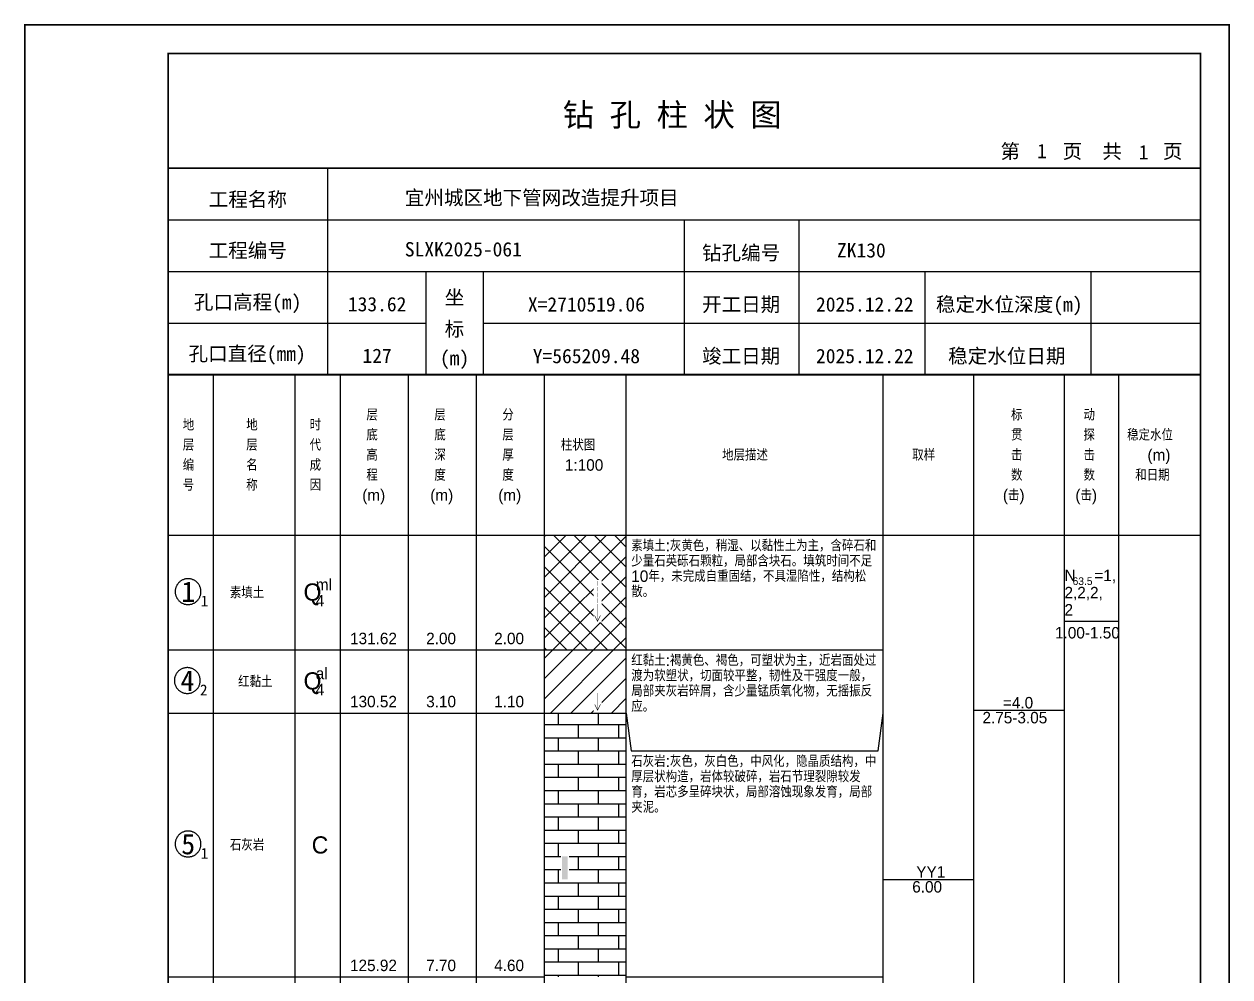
# Model space of a CAD drawing. Header units: millimetres. Extents: x 12489 to 89920, y 4630 to 4927.
# Drawn here: x 63309.3 to 63519.6, y 4760.7 to 4926.8 of the extents above; entities that cross this region are included whole.
import ezdxf
from ezdxf.enums import TextEntityAlignment as Align

# ---------------------------------------------------------------- set-up
doc = ezdxf.new("R2010")
doc.units = ezdxf.units.MM
doc.layers.add('ZZT_TC', color=7, linetype='Continuous')
doc.styles.add('成果图图块', font='', dxfattribs={"height": 2.5})
doc.styles.add('成果图模板', font='')
doc.styles.add('成果图模板标题', font='simhei.ttf')
doc.styles.add('成果图表体', font='Comfont.shx', dxfattribs={"height": 2, "bigfont": 'Hztxt12a.shx'})
doc.styles.get('成果图图块').set_extended_font_data('FangSong_GB2312')
doc.styles.get('成果图模板').set_extended_font_data('FangSong_GB2312')

# ---------------------------------------------------------------- blocks, each defined once
blk = doc.blocks.new('DCBH-1-1-1473', base_point=(0.3, -0.11))
at = {"layer": 'ZZT_TC', "color": 7}
blk.add_polyline3d([(-0.19, 2.31, 0), (-0.3, 2.31, 0), (-0.41, 2.3, 0), (-0.52, 2.29, 0), (-0.63, 2.27, 0), (-0.73, 2.24, 0), (-0.84, 2.21, 0), (-0.95, 2.18, 0), (-1.05, 2.14, 0), (-1.15, 2.09, 0), (-1.25, 2.04, 0), (-1.35, 1.99, 0), (-1.44, 1.93, 0), (-1.53, 1.87, 0), (-1.62, 1.8, 0), (-1.7, 1.73, 0), (-1.78, 1.65, 0), (-1.86, 1.57, 0), (-1.93, 1.49, 0), (-2, 1.4, 0), (-2.06, 1.31, 0), (-2.12, 1.22, 0), (-2.17, 1.12, 0), (-2.22, 1.02, 0), (-2.27, 0.92, 0), (-2.31, 0.82, 0), (-2.34, 0.71, 0), (-2.37, 0.61, 0), (-2.4, 0.5, 0), (-2.41, 0.39, 0), (-2.43, 0.28, 0), (-2.44, 0.17, 0), (-2.44, 0.06, 0), (-2.44, -0.05, 0), (-2.43, -0.16, 0), (-2.41, -0.27, 0), (-2.4, -0.38, 0), (-2.37, -0.49, 0), (-2.34, -0.6, 0), (-2.31, -0.7, 0), (-2.27, -0.8, 0), (-2.22, -0.9, 0), (-2.17, -1, 0), (-2.12, -1.1, 0), (-2.06, -1.19, 0), (-2, -1.28, 0), (-1.93, -1.37, 0), (-1.86, -1.45, 0), (-1.78, -1.53, 0), (-1.7, -1.61, 0), (-1.62, -1.68, 0), (-1.53, -1.75, 0), (-1.44, -1.81, 0), (-1.35, -1.87, 0), (-1.25, -1.93, 0), (-1.15, -1.98, 0), (-1.05, -2.02, 0), (-0.95, -2.06, 0), (-0.84, -2.1, 0), (-0.73, -2.13, 0), (-0.63, -2.15, 0), (-0.52, -2.17, 0), (-0.41, -2.18, 0), (-0.3, -2.19, 0), (-0.19, -2.19, 0), (-0.08, -2.19, 0), (0.03, -2.18, 0), (0.14, -2.17, 0), (0.25, -2.15, 0), (0.36, -2.13, 0), (0.47, -2.1, 0), (0.57, -2.06, 0), (0.67, -2.02, 0), (0.77, -1.98, 0), (0.87, -1.93, 0), (0.97, -1.87, 0), (1.06, -1.81, 0), (1.15, -1.75, 0), (1.24, -1.68, 0), (1.32, -1.61, 0), (1.4, -1.53, 0), (1.48, -1.45, 0), (1.55, -1.37, 0), (1.62, -1.28, 0), (1.68, -1.19, 0), (1.74, -1.1, 0), (1.8, -1, 0), (1.85, -0.9, 0), (1.89, -0.8, 0), (1.93, -0.7, 0), (1.97, -0.6, 0), (2, -0.49, 0), (2.02, -0.38, 0), (2.04, -0.27, 0), (2.05, -0.16, 0), (2.06, -0.05, 0), (2.06, 0.06, 0), (2.06, 0.17, 0), (2.05, 0.28, 0), (2.04, 0.39, 0), (2.02, 0.5, 0), (2, 0.61, 0), (1.97, 0.71, 0), (1.93, 0.82, 0), (1.89, 0.92, 0), (1.85, 1.02, 0), (1.8, 1.12, 0), (1.74, 1.22, 0), (1.68, 1.31, 0), (1.62, 1.4, 0), (1.55, 1.49, 0), (1.48, 1.57, 0), (1.4, 1.65, 0), (1.32, 1.73, 0), (1.24, 1.8, 0), (1.15, 1.87, 0), (1.06, 1.93, 0), (0.97, 1.99, 0), (0.87, 2.04, 0), (0.77, 2.09, 0), (0.67, 2.14, 0), (0.57, 2.18, 0), (0.47, 2.21, 0), (0.36, 2.24, 0), (0.25, 2.27, 0), (0.14, 2.29, 0), (0.03, 2.3, 0), (-0.08, 2.31, 0), (-0.19, 2.31, 0)], dxfattribs=at)
at = {"style": '成果图图块'}
blk.add_text('1', height=3.57, dxfattribs=at).set_placement((-0.16, -1.74), align=Align.CENTER)
blk.add_text('1', height=1.91, dxfattribs=at).set_placement((2.03, -2.53))
blk = doc.blocks.new('DCBH-1-1-1474', base_point=(0.43, -0.11))
at = {"layer": 'ZZT_TC', "color": 7}
blk.add_polyline3d([(-0.19, 2.31, 0), (-0.3, 2.31, 0), (-0.41, 2.3, 0), (-0.52, 2.29, 0), (-0.63, 2.27, 0), (-0.73, 2.24, 0), (-0.84, 2.21, 0), (-0.95, 2.18, 0), (-1.05, 2.14, 0), (-1.15, 2.09, 0), (-1.25, 2.04, 0), (-1.35, 1.99, 0), (-1.44, 1.93, 0), (-1.53, 1.87, 0), (-1.62, 1.8, 0), (-1.7, 1.73, 0), (-1.78, 1.65, 0), (-1.86, 1.57, 0), (-1.93, 1.49, 0), (-2, 1.4, 0), (-2.06, 1.31, 0), (-2.12, 1.22, 0), (-2.17, 1.12, 0), (-2.22, 1.02, 0), (-2.27, 0.92, 0), (-2.31, 0.82, 0), (-2.34, 0.71, 0), (-2.37, 0.61, 0), (-2.4, 0.5, 0), (-2.41, 0.39, 0), (-2.43, 0.28, 0), (-2.44, 0.17, 0), (-2.44, 0.06, 0), (-2.44, -0.05, 0), (-2.43, -0.16, 0), (-2.41, -0.27, 0), (-2.4, -0.38, 0), (-2.37, -0.49, 0), (-2.34, -0.6, 0), (-2.31, -0.7, 0), (-2.27, -0.8, 0), (-2.22, -0.9, 0), (-2.17, -1, 0), (-2.12, -1.1, 0), (-2.06, -1.19, 0), (-2, -1.28, 0), (-1.93, -1.37, 0), (-1.86, -1.45, 0), (-1.78, -1.53, 0), (-1.7, -1.61, 0), (-1.62, -1.68, 0), (-1.53, -1.75, 0), (-1.44, -1.81, 0), (-1.35, -1.87, 0), (-1.25, -1.93, 0), (-1.15, -1.98, 0), (-1.05, -2.02, 0), (-0.95, -2.06, 0), (-0.84, -2.1, 0), (-0.73, -2.13, 0), (-0.63, -2.15, 0), (-0.52, -2.17, 0), (-0.41, -2.18, 0), (-0.3, -2.19, 0), (-0.19, -2.19, 0), (-0.08, -2.19, 0), (0.03, -2.18, 0), (0.14, -2.17, 0), (0.25, -2.15, 0), (0.36, -2.13, 0), (0.47, -2.1, 0), (0.57, -2.06, 0), (0.67, -2.02, 0), (0.77, -1.98, 0), (0.87, -1.93, 0), (0.97, -1.87, 0), (1.06, -1.81, 0), (1.15, -1.75, 0), (1.24, -1.68, 0), (1.32, -1.61, 0), (1.4, -1.53, 0), (1.48, -1.45, 0), (1.55, -1.37, 0), (1.62, -1.28, 0), (1.68, -1.19, 0), (1.74, -1.1, 0), (1.8, -1, 0), (1.85, -0.9, 0), (1.89, -0.8, 0), (1.93, -0.7, 0), (1.97, -0.6, 0), (2, -0.49, 0), (2.02, -0.38, 0), (2.04, -0.27, 0), (2.05, -0.16, 0), (2.06, -0.05, 0), (2.06, 0.06, 0), (2.06, 0.17, 0), (2.05, 0.28, 0), (2.04, 0.39, 0), (2.02, 0.5, 0), (2, 0.61, 0), (1.97, 0.71, 0), (1.93, 0.82, 0), (1.89, 0.92, 0), (1.85, 1.02, 0), (1.8, 1.12, 0), (1.74, 1.22, 0), (1.68, 1.31, 0), (1.62, 1.4, 0), (1.55, 1.49, 0), (1.48, 1.57, 0), (1.4, 1.65, 0), (1.32, 1.73, 0), (1.24, 1.8, 0), (1.15, 1.87, 0), (1.06, 1.93, 0), (0.97, 1.99, 0), (0.87, 2.04, 0), (0.77, 2.09, 0), (0.67, 2.14, 0), (0.57, 2.18, 0), (0.47, 2.21, 0), (0.36, 2.24, 0), (0.25, 2.27, 0), (0.14, 2.29, 0), (0.03, 2.3, 0), (-0.08, 2.31, 0), (-0.19, 2.31, 0)], dxfattribs=at)
at = {"style": '成果图图块'}
blk.add_text('4', height=3.57, dxfattribs=at).set_placement((-0.16, -1.74), align=Align.CENTER)
blk.add_text('2', height=1.91, dxfattribs=at).set_placement((2.03, -2.53))
blk = doc.blocks.new('DCBH-1-1-1475', base_point=(0.3, -0.11))
at = {"layer": 'ZZT_TC', "color": 7}
blk.add_polyline3d([(-0.19, 2.31, 0), (-0.3, 2.31, 0), (-0.41, 2.3, 0), (-0.52, 2.29, 0), (-0.63, 2.27, 0), (-0.73, 2.24, 0), (-0.84, 2.21, 0), (-0.95, 2.18, 0), (-1.05, 2.14, 0), (-1.15, 2.09, 0), (-1.25, 2.04, 0), (-1.35, 1.99, 0), (-1.44, 1.93, 0), (-1.53, 1.87, 0), (-1.62, 1.8, 0), (-1.7, 1.73, 0), (-1.78, 1.65, 0), (-1.86, 1.57, 0), (-1.93, 1.49, 0), (-2, 1.4, 0), (-2.06, 1.31, 0), (-2.12, 1.22, 0), (-2.17, 1.12, 0), (-2.22, 1.02, 0), (-2.27, 0.92, 0), (-2.31, 0.82, 0), (-2.34, 0.71, 0), (-2.37, 0.61, 0), (-2.4, 0.5, 0), (-2.41, 0.39, 0), (-2.43, 0.28, 0), (-2.44, 0.17, 0), (-2.44, 0.06, 0), (-2.44, -0.05, 0), (-2.43, -0.16, 0), (-2.41, -0.27, 0), (-2.4, -0.38, 0), (-2.37, -0.49, 0), (-2.34, -0.6, 0), (-2.31, -0.7, 0), (-2.27, -0.8, 0), (-2.22, -0.9, 0), (-2.17, -1, 0), (-2.12, -1.1, 0), (-2.06, -1.19, 0), (-2, -1.28, 0), (-1.93, -1.37, 0), (-1.86, -1.45, 0), (-1.78, -1.53, 0), (-1.7, -1.61, 0), (-1.62, -1.68, 0), (-1.53, -1.75, 0), (-1.44, -1.81, 0), (-1.35, -1.87, 0), (-1.25, -1.93, 0), (-1.15, -1.98, 0), (-1.05, -2.02, 0), (-0.95, -2.06, 0), (-0.84, -2.1, 0), (-0.73, -2.13, 0), (-0.63, -2.15, 0), (-0.52, -2.17, 0), (-0.41, -2.18, 0), (-0.3, -2.19, 0), (-0.19, -2.19, 0), (-0.08, -2.19, 0), (0.03, -2.18, 0), (0.14, -2.17, 0), (0.25, -2.15, 0), (0.36, -2.13, 0), (0.47, -2.1, 0), (0.57, -2.06, 0), (0.67, -2.02, 0), (0.77, -1.98, 0), (0.87, -1.93, 0), (0.97, -1.87, 0), (1.06, -1.81, 0), (1.15, -1.75, 0), (1.24, -1.68, 0), (1.32, -1.61, 0), (1.4, -1.53, 0), (1.48, -1.45, 0), (1.55, -1.37, 0), (1.62, -1.28, 0), (1.68, -1.19, 0), (1.74, -1.1, 0), (1.8, -1, 0), (1.85, -0.9, 0), (1.89, -0.8, 0), (1.93, -0.7, 0), (1.97, -0.6, 0), (2, -0.49, 0), (2.02, -0.38, 0), (2.04, -0.27, 0), (2.05, -0.16, 0), (2.06, -0.05, 0), (2.06, 0.06, 0), (2.06, 0.17, 0), (2.05, 0.28, 0), (2.04, 0.39, 0), (2.02, 0.5, 0), (2, 0.61, 0), (1.97, 0.71, 0), (1.93, 0.82, 0), (1.89, 0.92, 0), (1.85, 1.02, 0), (1.8, 1.12, 0), (1.74, 1.22, 0), (1.68, 1.31, 0), (1.62, 1.4, 0), (1.55, 1.49, 0), (1.48, 1.57, 0), (1.4, 1.65, 0), (1.32, 1.73, 0), (1.24, 1.8, 0), (1.15, 1.87, 0), (1.06, 1.93, 0), (0.97, 1.99, 0), (0.87, 2.04, 0), (0.77, 2.09, 0), (0.67, 2.14, 0), (0.57, 2.18, 0), (0.47, 2.21, 0), (0.36, 2.24, 0), (0.25, 2.27, 0), (0.14, 2.29, 0), (0.03, 2.3, 0), (-0.08, 2.31, 0), (-0.19, 2.31, 0)], dxfattribs=at)
at = {"style": '成果图图块'}
blk.add_text('5', height=3.57, dxfattribs=at).set_placement((-0.16, -1.74), align=Align.CENTER)
blk.add_text('1', height=1.91, dxfattribs=at).set_placement((2.03, -2.53))
blk = doc.blocks.new('gkqy3.dwg', base_point=(0, -2))
blk.add_wipeout([(-0.7, -2.2), (0.7, -2.2), (0.7, 2.2), (-0.7, 2.2)])
at = {"color": 7}
blk.add_solid([(-0.5, -2), (0.5, -2), (-0.5, 2), (0.5, 2)], dxfattribs=at)
blk = doc.blocks.new('zztSLbg.dwg', base_point=(0.5, 0))
blk.add_wipeout([(-0.2, -0.2), (1.2, -0.2), (1.2, 3.2), (-0.2, 3.2)])
at = {"color": 7, "const_width": 0.1}
for points in [[(0.5, 3), (0.5, 0)], [(0, 1), (0.5, 0), (1, 1)]]:
    blk.add_lwpolyline(points, dxfattribs=at)
blk = doc.blocks.new('zztGLdt.dwg', base_point=(0.5, 0))
blk.add_wipeout([(-0.2, -0.2), (1.2, -0.2), (1.2, 3.2), (-0.2, 3.2)])
at = {"color": 7, "const_width": 0.1}
for points in [[(0.5, 3), (0.5, 0)], [(0, 1), (0.5, 0), (1, 1)]]:
    blk.add_lwpolyline(points, dxfattribs=at)
blk = doc.blocks.new('钻孔柱状图路桥昇龙制图梁世成校核莫家里.dwg232', base_point=(25, 236))
for p, q in [((52.82, 236), (52.82, 272)), ((25, 263), (205, 263)), ((115, 236), (115, 263)), ((135, 236), (135, 263)), ((25, 254), (205, 254)), ((70, 236), (70, 254)), ((80, 236), (80, 254)), ((157, 236), (157, 254)), ((185.95, 236), (185.95, 254)), ((25, 245), (70, 245)), ((80, 245), (205, 245))]:
    blk.add_line(p, q)
for points, const_width in [([(0, 0), (210, 0), (210, 297), (0, 297)], 0.25), ([(25, 5), (205, 5), (205, 292), (25, 292)], 0.3)]:
    blk.add_lwpolyline(points, close=True, dxfattribs=dict(const_width=const_width))
at = {"const_width": 0.3}
for points in [[(25, 272), (205, 272)], [(25, 236), (205, 236)]]:
    blk.add_lwpolyline(points, dxfattribs=at)
for s, height, style, p in [('钻 孔 柱 状 图', 4, '成果图模板标题', (93.8, 279.31)), ('第', 2.5, '成果图模板', (170.12, 273.7)), ('页', 2.5, '成果图模板', (180.96, 273.7)), ('共', 2.5, '成果图模板', (187.88, 273.7)), ('页', 2.5, '成果图模板', (198.44, 273.7)), ('工程名称', 2.5, '成果图模板', (32.07, 265.32)), ('宜州城区地下管网改造提升项目', 2.5, '成果图模板', (66.26, 265.61)), ('工程编号', 2.5, '成果图模板', (32.05, 256.41)), ('SLXK2025-061', 2.5, '成果图模板', (66.26, 256.61)), ('钻孔编号', 2.5, '成果图模板', (118.08, 256)), ('ZK130', 2.5, '成果图模板', (141.61, 256.43)), ('孔口高程(m)', 2.5, '成果图模板', (29.48, 247.41)), ('坐', 2.5, '成果图模板', (73.21, 248.24)), ('开工日期', 2.5, '成果图模板', (118.08, 247)), ('稳定水位深度(m)', 2.5, '成果图模板', (158.86, 247)), ('标', 2.5, '成果图模板', (73.21, 242.7)), ('孔口直径(mm)', 2.5, '成果图模板', (28.54, 238.41)), ('(m) ', 2.5, '成果图模板', (72.38, 237.65)), ('竣工日期', 2.5, '成果图模板', (118.08, 238)), ('稳定水位日期', 2.5, '成果图模板', (160.99, 238))]:
    blk.add_text(s, height=height, dxfattribs=dict(style=style)).set_placement(p)
at = {"style": '成果图模板'}
for s, p in [('1', (177.35, 273.74)), ('1', (195.08, 273.53)), ('133.62', (61.43, 247.04)), ('X=2710519.06', (97.92, 247)), ('2025.12.22', (146.46, 247)), ('127', (61.43, 238.04)), ('Y=565209.48', (97.92, 238)), ('2025.12.22', (146.46, 238))]:
    blk.add_text(s, height=2.5, dxfattribs=at).set_placement(p, align=Align.CENTER)

msp = doc.modelspace()

# ---------------------------------------------------------------- hatches: boundary and pattern name
at = {"linetype": 'Continuous'}
h = msp.add_hatch(dxfattribs=at)
h.set_pattern_fill('GKSTT', scale=0.5, style=0, pattern_type=2)
h.set_pattern_definition([(45, (0, 0), (-1.76776695, 1.76776695), []), (135, (0, 0), (-1.76776695, -1.76776695), [])])
h.paths.add_polyline_path([(63400.06, 4817.71), (63414.29, 4817.71), (63414.29, 4837.71), (63400.06, 4837.71)])
h = msp.add_hatch(dxfattribs=at)
h.set_pattern_fill('GKNXT', scale=0.5, style=0, pattern_type=2)
h.set_pattern_definition([(45, (0, 0), (-1.76776695, 1.76776695), [])])
h.paths.add_polyline_path([(63400.06, 4806.71), (63414.29, 4806.71), (63414.29, 4817.71), (63400.06, 4817.71)])
h = msp.add_hatch(dxfattribs=at)
h.set_pattern_fill('GKSHY', scale=0.5, style=0, pattern_type=2)
h.set_pattern_definition([(0, (0, 0), (0, 2.3), []), (90, (0, 0), (-3.5, 2.3), [2.3, -2.3])])
h.paths.add_polyline_path([(63400.06, 4760.71), (63414.29, 4760.71), (63414.29, 4806.71), (63400.06, 4806.71)])

# ---------------------------------------------------------------- linework, layer by layer
at = {"color": 0}
for p, q in [((63334.45, 4837.71), (63342.35, 4837.71)), ((63334.45, 4817.71), (63334.45, 4837.71)), ((63342.35, 4817.71), (63342.35, 4837.71)), ((63334.45, 4817.71), (63342.35, 4817.71)), ((63334.45, 4817.71), (63342.35, 4817.71)), ((63334.45, 4806.71), (63334.45, 4817.71)), ((63342.35, 4806.71), (63342.35, 4817.71)), ((63334.45, 4806.71), (63342.35, 4806.71)), ((63334.45, 4806.71), (63342.35, 4806.71)), ((63334.45, 4760.71), (63334.45, 4806.71)), ((63342.35, 4760.71), (63342.35, 4806.71)), ((63334.45, 4760.71), (63342.35, 4760.71))]:
    msp.add_line(p, q, dxfattribs=at)
for points in [[(63334.45, 4865.71), (63342.35, 4865.71)], [(63334.45, 4837.71), (63334.45, 4865.71)], [(63342.35, 4837.71), (63342.35, 4865.71)], [(63342.35, 4865.71), (63356.58, 4865.71)], [(63342.35, 4837.71), (63342.35, 4865.71)], [(63356.58, 4837.71), (63356.58, 4865.71)], [(63356.58, 4865.71), (63364.49, 4865.71)], [(63356.58, 4837.71), (63356.58, 4865.71)], [(63364.49, 4837.71), (63364.49, 4865.71)], [(63364.49, 4865.71), (63376.35, 4865.71)], [(63364.49, 4837.71), (63364.49, 4865.71)], [(63376.35, 4837.71), (63376.35, 4865.71)], [(63376.35, 4865.71), (63388.2, 4865.71)], [(63376.35, 4837.71), (63376.35, 4865.71)], [(63388.2, 4837.71), (63388.2, 4865.71)], [(63388.2, 4865.71), (63400.06, 4865.71)], [(63388.2, 4837.71), (63388.2, 4865.71)], [(63400.06, 4837.71), (63400.06, 4865.71)], [(63400.06, 4865.71), (63414.29, 4865.71)], [(63400.06, 4837.71), (63400.06, 4865.71)], [(63414.29, 4837.71), (63414.29, 4865.71)], [(63414.29, 4865.71), (63459.11, 4865.71)], [(63414.29, 4837.71), (63414.29, 4865.71)], [(63459.11, 4837.71), (63459.11, 4865.71)], [(63459.11, 4865.71), (63474.92, 4865.71)], [(63459.11, 4837.71), (63459.11, 4865.71)], [(63474.92, 4837.71), (63474.92, 4865.71)], [(63474.92, 4865.71), (63490.73, 4865.71)], [(63474.92, 4837.71), (63474.92, 4865.71)], [(63490.73, 4837.71), (63490.73, 4865.71)], [(63490.73, 4865.71), (63500.22, 4865.71)], [(63490.73, 4837.71), (63490.73, 4865.71)], [(63500.22, 4837.71), (63500.22, 4865.71)], [(63500.22, 4865.71), (63514.45, 4865.71)], [(63500.22, 4837.71), (63500.22, 4865.71)], [(63514.45, 4837.71), (63514.45, 4865.71)], [(63334.45, 4837.71), (63342.35, 4837.71)], [(63334.45, 4643.71), (63334.45, 4837.71)], [(63334.45, 4837.71), (63342.35, 4837.71)], [(63342.35, 4643.71), (63342.35, 4837.71)], [(63342.35, 4837.71), (63356.58, 4837.71)], [(63342.35, 4643.71), (63342.35, 4837.71)], [(63342.35, 4837.71), (63356.58, 4837.71)], [(63342.35, 4837.71), (63356.58, 4837.71)], [(63342.35, 4817.71), (63342.35, 4837.71)], [(63356.58, 4643.71), (63356.58, 4837.71)], [(63356.58, 4817.71), (63356.58, 4837.71)], [(63356.58, 4837.71), (63364.49, 4837.71)], [(63356.58, 4643.71), (63356.58, 4837.71)], [(63356.58, 4837.71), (63364.49, 4837.71)], [(63356.58, 4837.71), (63364.49, 4837.71)], [(63356.58, 4817.71), (63356.58, 4837.71)], [(63364.49, 4643.71), (63364.49, 4837.71)], [(63364.49, 4817.71), (63364.49, 4837.71)], [(63364.49, 4837.71), (63376.35, 4837.71)], [(63364.49, 4643.71), (63364.49, 4837.71)], [(63364.49, 4837.71), (63376.35, 4837.71)], [(63364.49, 4837.71), (63376.35, 4837.71)], [(63364.49, 4817.71), (63364.49, 4837.71)], [(63376.35, 4643.71), (63376.35, 4837.71)], [(63376.35, 4817.71), (63376.35, 4837.71)], [(63376.35, 4837.71), (63388.2, 4837.71)], [(63376.35, 4643.71), (63376.35, 4837.71)], [(63376.35, 4837.71), (63388.2, 4837.71)], [(63376.35, 4837.71), (63388.2, 4837.71)], [(63376.35, 4817.71), (63376.35, 4837.71)], [(63388.2, 4643.71), (63388.2, 4837.71)], [(63388.2, 4817.71), (63388.2, 4837.71)], [(63388.2, 4837.71), (63400.06, 4837.71)], [(63388.2, 4643.71), (63388.2, 4837.71)], [(63388.2, 4837.71), (63400.06, 4837.71)], [(63388.2, 4837.71), (63400.06, 4837.71)], [(63388.2, 4817.71), (63388.2, 4837.71)], [(63400.06, 4643.71), (63400.06, 4837.71)], [(63400.06, 4817.71), (63400.06, 4837.71)], [(63400.06, 4837.71), (63414.29, 4837.71)], [(63400.06, 4643.71), (63400.06, 4837.71)], [(63400.06, 4837.71), (63414.29, 4837.71)], [(63414.29, 4643.71), (63414.29, 4837.71)], [(63414.29, 4837.71), (63459.11, 4837.71)], [(63414.29, 4643.71), (63414.29, 4837.71)], [(63414.29, 4837.71), (63459.11, 4837.71)], [(63414.29, 4837.71), (63459.11, 4837.71)], [(63414.29, 4817.71), (63414.29, 4837.71)], [(63459.11, 4643.71), (63459.11, 4837.71)], [(63459.11, 4817.71), (63459.11, 4837.71)], [(63459.11, 4837.71), (63474.92, 4837.71)], [(63459.11, 4643.71), (63459.11, 4837.71)], [(63459.11, 4837.71), (63474.92, 4837.71)], [(63474.92, 4643.71), (63474.92, 4837.71)], [(63474.92, 4837.71), (63490.73, 4837.71)], [(63474.92, 4643.71), (63474.92, 4837.71)], [(63474.92, 4837.71), (63490.73, 4837.71)], [(63490.73, 4643.71), (63490.73, 4837.71)], [(63490.73, 4837.71), (63500.22, 4837.71)], [(63490.73, 4643.71), (63490.73, 4837.71)], [(63490.73, 4837.71), (63500.22, 4837.71)], [(63490.73, 4837.71), (63500.22, 4837.71)], [(63490.73, 4822.71), (63490.73, 4837.71)], [(63500.22, 4643.71), (63500.22, 4837.71)], [(63500.22, 4822.71), (63500.22, 4837.71)], [(63500.22, 4837.71), (63514.45, 4837.71)], [(63500.22, 4643.71), (63500.22, 4837.71)], [(63500.22, 4837.71), (63514.45, 4837.71)], [(63514.45, 4643.71), (63514.45, 4837.71)], [(63490.73, 4822.71), (63500.22, 4822.71)], [(63342.35, 4817.71), (63356.58, 4817.71)], [(63342.35, 4817.71), (63356.58, 4817.71)], [(63342.35, 4806.71), (63342.35, 4817.71)], [(63356.58, 4806.71), (63356.58, 4817.71)], [(63356.58, 4817.71), (63364.49, 4817.71)], [(63356.58, 4817.71), (63364.49, 4817.71)], [(63356.58, 4806.71), (63356.58, 4817.71)], [(63364.49, 4806.71), (63364.49, 4817.71)], [(63364.49, 4817.71), (63376.35, 4817.71)], [(63364.49, 4817.71), (63376.35, 4817.71)], [(63364.49, 4806.71), (63364.49, 4817.71)], [(63376.35, 4806.71), (63376.35, 4817.71)], [(63376.35, 4817.71), (63388.2, 4817.71)], [(63376.35, 4817.71), (63388.2, 4817.71)], [(63376.35, 4806.71), (63376.35, 4817.71)], [(63388.2, 4806.71), (63388.2, 4817.71)], [(63388.2, 4817.71), (63400.06, 4817.71)], [(63388.2, 4817.71), (63400.06, 4817.71)], [(63388.2, 4806.71), (63388.2, 4817.71)], [(63400.06, 4806.71), (63400.06, 4817.71)], [(63414.29, 4817.71), (63459.11, 4817.71)], [(63414.29, 4806.71), (63414.29, 4817.71)], [(63459.11, 4806.71), (63459.11, 4817.71)], [(63342.35, 4806.71), (63356.58, 4806.71)], [(63342.35, 4806.71), (63356.58, 4806.71)], [(63342.35, 4760.71), (63342.35, 4806.71)], [(63356.58, 4760.71), (63356.58, 4806.71)], [(63356.58, 4806.71), (63364.49, 4806.71)], [(63356.58, 4806.71), (63364.49, 4806.71)], [(63356.58, 4760.71), (63356.58, 4806.71)], [(63364.49, 4760.71), (63364.49, 4806.71)], [(63364.49, 4806.71), (63376.35, 4806.71)], [(63364.49, 4806.71), (63376.35, 4806.71)], [(63364.49, 4760.71), (63364.49, 4806.71)], [(63376.35, 4760.71), (63376.35, 4806.71)], [(63376.35, 4806.71), (63388.2, 4806.71)], [(63376.35, 4806.71), (63388.2, 4806.71)], [(63376.35, 4760.71), (63376.35, 4806.71)], [(63388.2, 4760.71), (63388.2, 4806.71)], [(63388.2, 4806.71), (63400.06, 4806.71)], [(63388.2, 4806.71), (63400.06, 4806.71)], [(63388.2, 4760.71), (63388.2, 4806.71)], [(63400.06, 4760.71), (63400.06, 4806.71)], [(63414.29, 4806.71), (63415.19, 4800.11)], [(63414.29, 4760.71), (63414.29, 4806.71)], [(63458.22, 4800.11), (63459.11, 4806.71)], [(63459.11, 4760.71), (63459.11, 4806.71)], [(63474.92, 4807.21), (63490.73, 4807.21)], [(63415.19, 4800.11), (63458.22, 4800.11)], [(63459.11, 4777.71), (63474.92, 4777.71)], [(63342.35, 4760.71), (63356.58, 4760.71)], [(63356.58, 4760.71), (63364.49, 4760.71)], [(63364.49, 4760.71), (63376.35, 4760.71)], [(63376.35, 4760.71), (63388.2, 4760.71)], [(63388.2, 4760.71), (63400.06, 4760.71)], [(63414.29, 4760.71), (63459.11, 4760.71)]]:
    msp.add_lwpolyline(points, dxfattribs=at)
at = {"color": 7, "flags": 128}
for points in [[(63400.06, 4817.71), (63414.29, 4817.71)], [(63400.06, 4806.71), (63414.29, 4806.71)]]:
    msp.add_lwpolyline(points, dxfattribs=at)

# ---------------------------------------------------------------- block references
for name, p in [('DCBH-1-1-1473', (63338.4, 4827.71)), ('DCBH-1-1-1474', (63338.4, 4812.21)), ('DCBH-1-1-1475', (63338.4, 4783.71))]:
    msp.add_blockref(name, p)

# ---------------------------------------------------------------- texts
at = {"color": 0, "style": '成果图表体'}
for s, height, p in [('层', 2, (63369, 4857.71)), ('层', 2, (63380.85, 4857.71)), ('分', 2, (63392.71, 4857.71)), ('标', 2, (63481.41, 4857.71)), ('动', 2, (63494.05, 4857.71)), ('地', 2, (63336.98, 4855.96)), ('地', 2, (63348.05, 4855.96)), ('时', 2, (63359.11, 4855.96)), ('底', 2, (63369, 4854.21)), ('底', 2, (63380.85, 4854.21)), ('层', 2, (63392.71, 4854.21)), ('贯', 2, (63481.41, 4854.21)), ('探', 2, (63494.05, 4854.21)), ('稳定水位', 2, (63501.65, 4854.21)), ('层', 2, (63336.98, 4852.46)), ('层', 2, (63348.05, 4852.46)), ('代', 2, (63359.11, 4852.46)), ('高', 2, (63369, 4850.71)), ('深', 2, (63380.85, 4850.71)), ('厚', 2, (63392.71, 4850.71)), ('柱状图', 2, (63402.91, 4852.46)), ('地层描述', 2, (63431.02, 4850.71)), ('取样', 2, (63464.18, 4850.71)), ('击', 2, (63481.41, 4850.71)), ('击', 2, (63494.05, 4850.71)), ('(m)', 2, (63505.2, 4850.71)), ('编', 2, (63336.98, 4848.96)), ('名', 2, (63348.05, 4848.96)), ('成', 2, (63359.11, 4848.96)), ('1:100', 2, (63403.62, 4848.96)), ('程', 2, (63369, 4847.21)), ('度', 2, (63380.85, 4847.21)), ('度', 2, (63392.71, 4847.21)), ('数', 2, (63481.41, 4847.21)), ('数', 2, (63494.05, 4847.21)), ('和日期', 2, (63503.07, 4847.21)), ('号', 2, (63336.98, 4845.46)), ('称', 2, (63348.05, 4845.46)), ('因', 2, (63359.11, 4845.46)), ('(m)', 2, (63368.28, 4843.71)), ('(m)', 2, (63380.14, 4843.71)), ('(m)', 2, (63392, 4843.71)), ('(击)', 2, (63479.99, 4843.71)), ('(击)', 2, (63492.63, 4843.71)), ('N', 2, (63490.73, 4829.71)), ('=1,', 2, (63495.94, 4829.71)), ('ml', 2, (63360.18, 4828.11)), ('63.5', 1.333, (63492.15, 4829.04)), ('素填土', 2, (63345.2, 4826.71)), ('Q', 3, (63358.05, 4826.31)), ('2,2,2,', 2, (63490.73, 4826.71)), ('4', 2, (63360.18, 4825.31)), ('2', 2, (63490.73, 4823.71)), ('1.00-1.50', 2, (63489.08, 4819.71)), ('131.62', 2, (63366.15, 4818.71)), ('2.00', 2, (63379.43, 4818.71)), ('2.00', 2, (63391.29, 4818.71)), ('红黏土', 2, (63346.63, 4811.21)), ('Q', 3, (63358.05, 4810.81)), ('al', 2, (63360.18, 4812.61)), ('4', 2, (63360.18, 4809.81)), ('130.52', 2, (63366.15, 4807.71)), ('3.10', 2, (63379.43, 4807.71)), ('1.10', 2, (63391.29, 4807.71)), ('=4.0', 2, (63479.99, 4807.51)), ('2.75-3.05', 2, (63476.43, 4804.91)), ('石灰岩', 2, (63345.2, 4782.71)), ('C', 3, (63359.47, 4782.21)), ('YY1', 2, (63464.89, 4778.01)), ('6.00', 2, (63464.18, 4775.41)), ('125.92', 2, (63366.15, 4761.71)), ('7.70', 2, (63379.43, 4761.71)), ('4.60', 2, (63391.29, 4761.71))]:
    msp.add_text(s, height=height, dxfattribs=at).set_placement(p)
at = {"color": 0, "char_height": 2, "width": 43.0292, "attachment_point": 1, "line_spacing_factor": 0.8, "style": '成果图表体'}
for s, insert in [('素填土:灰黄色，稍湿、以黏性土为主，含碎石和少量石英砾石颗粒，局部含块石。填筑时间不足10年，未完成自重固结，不具湿陷性，结构松散。', (63415.19, 4836.91)), ('红黏土:褐黄色、褐色，可塑状为主，近岩面处过渡为软塑状，切面较平整，韧性及干强度一般，局部夹灰岩碎屑，含少量锰质氧化物，无摇振反应。', (63415.19, 4816.91)), ('石灰岩:灰色，灰白色，中风化，隐晶质结构，中厚层状构造，岩体较破碎，岩石节理裂隙较发育，岩芯多呈碎块状，局部溶蚀现象发育，局部夹泥。', (63415.19, 4799.31))]:
    msp.add_mtext(s, dxfattribs=dict(at, insert=insert))

# ---------------------------------------------------------------- next in the draw order: block references
for name, p in [('zztGLdt.dwg', (63409.31, 4826.71)), ('zztSLbg.dwg', (63409.31, 4807.21)), ('gkqy3.dwg', (63403.62, 4777.71))]:
    msp.add_blockref(name, p)

# ---------------------------------------------------------------- next in the draw order: block references
msp.add_blockref('zztGLdt.dwg', (63409.31, 4825.71))

# ---------------------------------------------------------------- next in the draw order: block references
msp.add_blockref('zztGLdt.dwg', (63409.31, 4824.71))

# ---------------------------------------------------------------- next in the draw order: block references
msp.add_blockref('zztGLdt.dwg', (63409.31, 4823.71))

# ---------------------------------------------------------------- next in the draw order: block references
msp.add_blockref('zztGLdt.dwg', (63409.31, 4822.71))

# ---------------------------------------------------------------- next in the draw order: block references
msp.add_blockref('钻孔柱状图路桥昇龙制图梁世成校核莫家里.dwg232', (63334.45, 4865.71))

doc.saveas('drawing.dxf')
